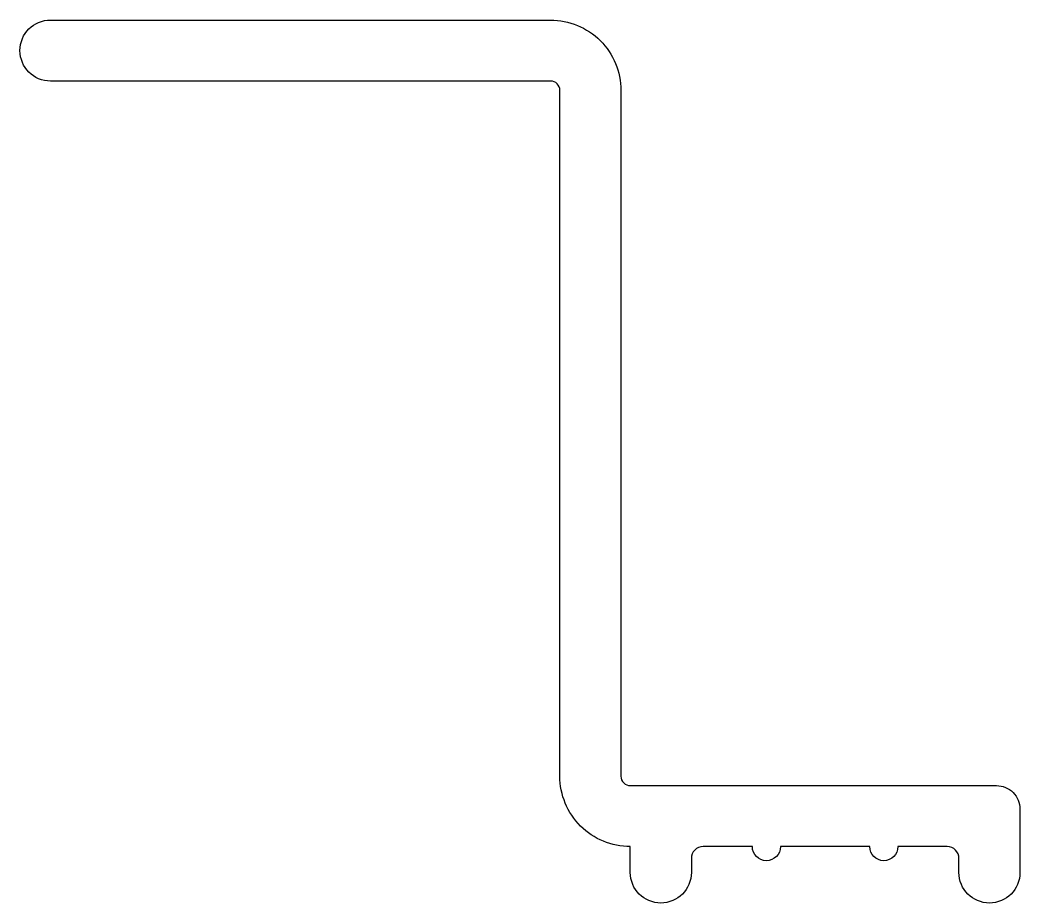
# Model space of a CAD drawing. Extents: x 352.4 to 373.7, y 214 to 232.8.
import ezdxf

# ---------------------------------------------------------------- set-up
doc = ezdxf.new("R2010")
doc.units = 0
doc.layers.get('0').update_dxf_attribs({"linetype": 'CONTINUOUS'})

msp = doc.modelspace()

# ---------------------------------------------------------------- linework, layer by layer
at = {"color": 0}
msp.add_lwpolyline([(366.68, 214.98), (366.68, 214.68, -1), (365.38, 214.68), (365.38, 215.23, -0.414214), (363.88, 216.73), (363.88, 231.33, 0.414214), (363.68, 231.53), (353.03, 231.53, -1), (353.03, 232.83), (363.68, 232.83, -0.414214), (365.18, 231.33), (365.18, 216.73, 0.414214), (365.38, 216.53), (373.18, 216.53, -0.414214), (373.68, 216.03), (373.68, 214.68, -1), (372.38, 214.68), (372.38, 214.98, 0.414214), (372.13, 215.23), (371.08, 215.23, -1), (370.48, 215.23), (368.58, 215.23, -1), (367.98, 215.23), (366.93, 215.23, 0.414214)], format="xyb", close=True, dxfattribs=at)

doc.saveas('drawing.dxf')
